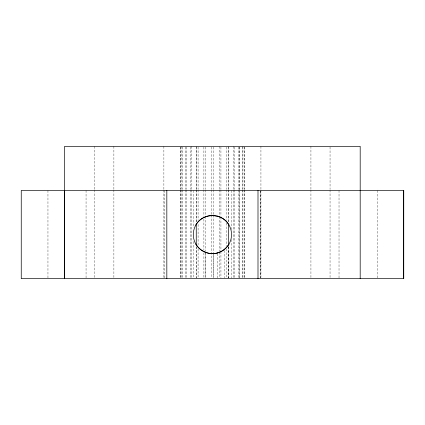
<?xml version="1.0" encoding="UTF-8"?>
<svg xmlns="http://www.w3.org/2000/svg" width="425" height="425" viewBox="0 0 425 425"><rect width="100%" height="100%" fill="white"/><g stroke="black" fill="none" stroke-linecap="round" stroke-linejoin="round"><path stroke-width="0.32" stroke-dasharray="2.12 1.59" d="M217.425 253.656L217.483 278.024M377.177 190.442L377.177 278.008M339.022 190.442L339.022 278.008M330.05 146.992L330.05 189.337M330.05 190.002L330.05 278.008M310.93 146.327L310.93 189.337M310.93 190.002L310.93 278.008M260.934 146.327L260.934 189.337M260.934 190.002L260.934 278.008M260.217 191.107L260.217 278.008M260.18 191.107L260.18 278.008M244.609 146.992L244.609 189.337M244.609 190.002L244.609 278.008M244.417 146.992L244.417 189.337M244.417 190.002L244.417 278.008M242.935 146.327L242.935 189.337M242.935 190.002L242.935 278.008M242.362 146.992L242.362 189.337M242.362 190.002L242.362 278.008M239.482 146.992L239.482 189.337M239.482 190.002L239.482 278.008M239.195 146.992L239.195 190.666M239.195 191.324L239.195 278.008M238.563 146.992L238.563 189.337M238.563 190.002L238.563 278.008M234.462 146.992L234.462 189.337M234.462 190.002L234.462 278.008M233.245 146.327L233.245 189.337M233.245 190.002L233.245 278.008M231.662 190.442L231.662 229.58M231.662 239.535L231.662 278.008M228.554 146.992L228.554 189.337M228.554 190.002L228.554 223.088M228.554 246.25L228.554 278.008M228.246 247.026L228.246 278.014M228.156 146.327L228.156 189.337M228.156 190.002L228.156 221.765M228.156 246.909L228.156 278.008M226.722 146.992L226.722 189.337M226.722 190.002L226.722 220.442M226.722 223.088L226.722 246.25M226.722 248.896L226.722 278.008M224.485 250.49L224.485 278.019M220.931 146.992L220.931 189.337M220.931 190.002L220.931 216.468M220.931 217.133L220.931 250.877M220.931 251.542L220.931 278.008M219.364 146.327L219.364 189.337M219.364 190.002L219.364 215.81M219.364 216.468L219.364 251.542M219.364 252.206L219.364 278.008M213.339 254.214L213.339 278.008M213.217 146.992L213.217 189.337M213.217 190.002L213.217 214.487M213.217 215.146L213.217 278.008M211.597 146.992L211.597 189.337M211.597 190.002L211.597 214.487M211.597 215.146L211.597 278.008M205.456 146.992L205.456 189.337M205.456 190.002L205.456 215.81M205.456 216.468L205.456 251.542M205.456 252.206L205.456 278.008M205.142 253.358L205.142 278.024M203.883 146.992L203.883 189.337M203.883 190.002L203.883 216.468M203.883 219.119L203.883 250.219M203.883 252.864L203.883 278.008M198.093 146.992L198.093 189.337M198.093 190.002L198.093 220.442M198.093 224.411L198.093 244.922M198.093 248.896L198.093 278.008M196.663 146.992L196.663 189.337M196.663 190.002L196.663 221.765M196.663 246.909L196.663 278.008M196.26 146.327L196.26 189.375M196.26 190.033L196.26 222.482M196.26 246.606L196.26 278.019M193.428 190.442L193.428 227.593M193.428 241.522L193.428 278.008M191.569 146.327L191.569 189.337M191.569 190.002L191.569 278.008M190.357 146.992L190.357 189.337M190.357 190.002L190.357 278.008M186.251 146.992L186.251 189.337M186.251 190.002L186.251 278.008M185.332 146.992L185.332 189.337M185.332 190.002L185.332 278.008M182.458 146.992L182.458 189.337M182.458 190.002L182.458 278.008M181.884 146.327L181.884 189.337M181.884 190.002L181.884 278.008M180.402 146.992L180.402 189.337M180.402 190.002L180.402 278.008M180.205 146.992L180.205 189.337M180.205 190.002L180.205 278.008M164.597 190.442L164.634 278.008M163.88 146.327L163.88 189.337M163.88 190.002L163.88 278.008M113.884 146.327L113.884 189.337M113.884 190.002L113.884 278.008M94.77 146.327L94.77 189.337M94.77 190.002L94.77 278.008M86.057 190.442L86.057 278.008M47.956 190.442L47.956 278.008"/><path stroke-width="0.64" d="M64.627 190.442L64.627 278.672L64.621 146.327L360.193 146.327L360.193 278.672M195.851 225C202.56 212.612 222.27 212.553 228.963 225M228.963 244.115C225.622 249.502 219.794 253.406 213.339 253.55M195.851 244.115C200.122 251.414 209.185 255.165 217.361 253.024L217.425 253.024M212.415 253.672A19.114 19.114 0 0 1 193.295 234.558A19.114 19.114 0 0 1 212.415 215.443L217.425 216.091M403.676 190.442L403.676 278.672M257.996 190.442L257.996 278.672M228.422 224.288L228.422 244.827M196.26 224.469L196.26 244.646M166.828 190.442L166.828 278.672M217.361 216.091A19.114 19.114 0 0 1 217.361 253.024M403.75 190.442L21.25 190.442L21.255 278.672L403.75 278.672L403.75 190.442"/></g></svg>
